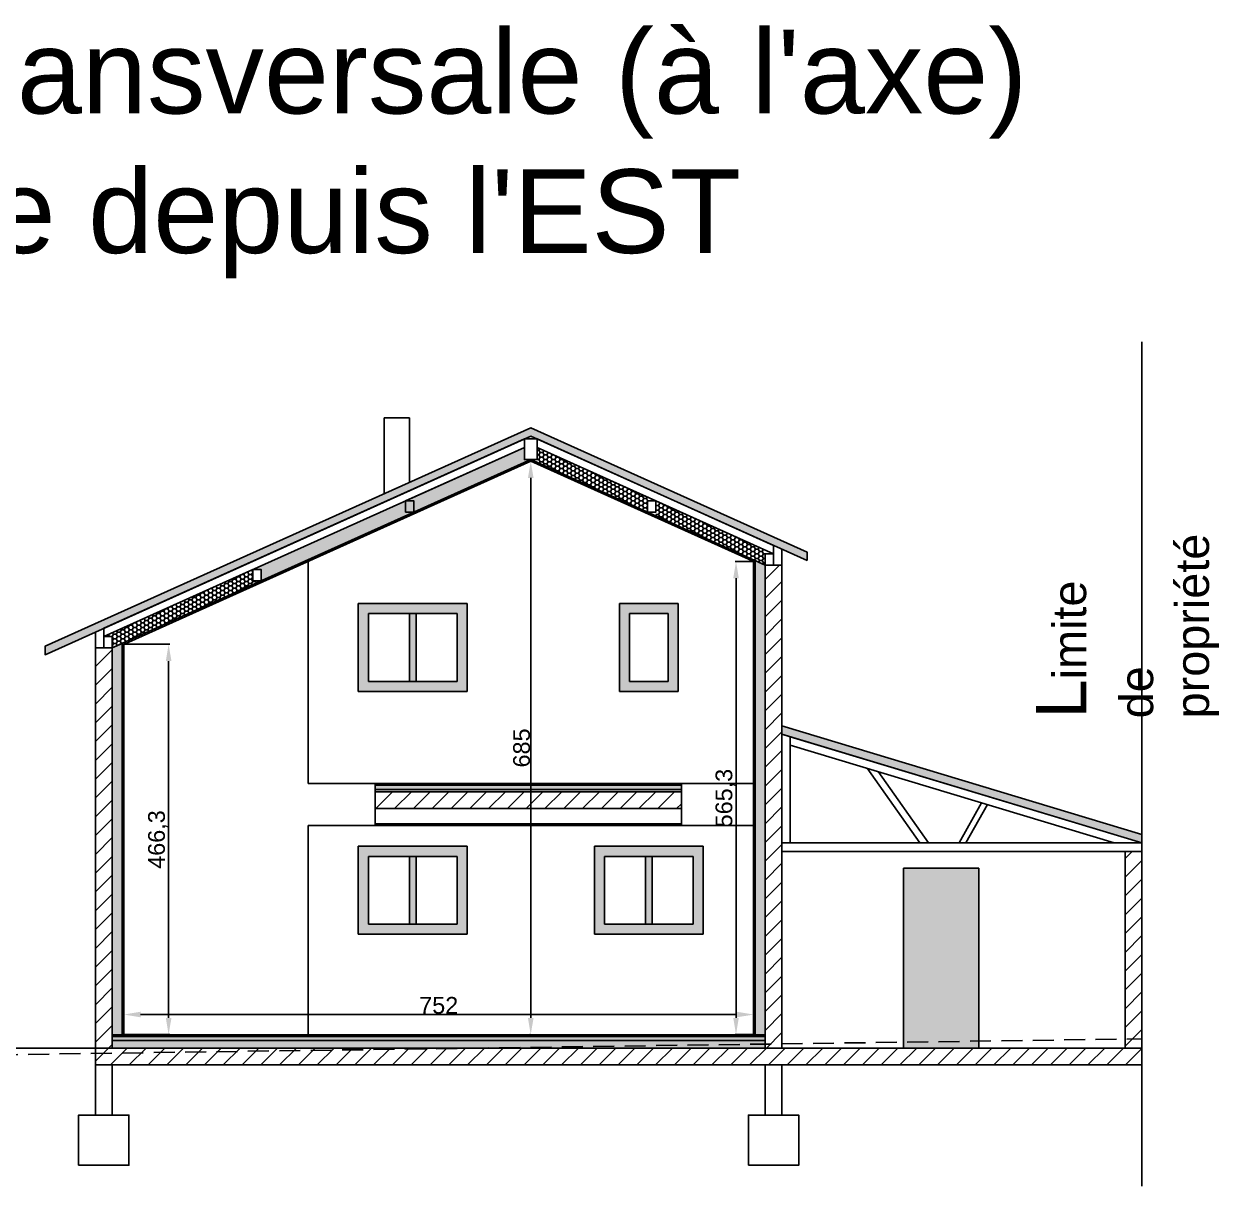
# Model space of a CAD drawing. Header units: millimetres. Extents: x 1328 to 3929, y -965 to 1807.
# Drawn here: x 2429 to 3857, y -965 to 423 of the extents above; entities that cross this region are included whole.
import ezdxf

# ---------------------------------------------------------------- set-up
doc = ezdxf.new("R2010")
doc.units = ezdxf.units.MM
doc.linetypes.add('CACHE', pattern=[0.375, 0.25, -0.125])
for name, color, linetype in [('Charpente', 7, 'Continuous'), ('Limites', 7, 'Continuous'), ('Menuiseries', 7, 'Continuous'), ('Murs', 7, 'Continuous'), ('Structure', 7, 'Continuous'), ('Texte', 7, 'Continuous'), ('Toiture', 7, 'Continuous')]:
    doc.layers.add(name, color=color, linetype=linetype)
doc.layers.add('Débord toiture', color=7, linetype='Continuous', true_color=0x171717)
doc.layers.add('Surf Menuiserie', color=7, linetype='Continuous', true_color=0x171717)
doc.styles.get("Standard").update_dxf_attribs({"font": 'arial.ttf'})
doc.dimstyles.new('ISO-25', dxfattribs={"dimtxt": 2.5, "dimasz": 2.5, "dimexe": 1.25, "dimexo": 0.625, "dimtad": 1, "dimtxsty": 'Standard', "dimcen": 2.5, "dimadec": 0, "dimazin": 0, "dimtfac": 1, "dimtmove": 0, "dimatfit": 3, "dimfxl": 1, "dimarcsym": 0})
pattern_1 = [(0, (-204260.8822, -148703.3178), (4.7625, 2.749630645), [3.175, -6.35]), (120, (-204260.8822, -148703.3178), (-4.76249999, 2.749630663), [3.175, -6.35]), (60, (-204260.8822, -148703.3178), (1e-08, 5.499261308), [-6.35, 3.175])]
pattern_2 = [(45, (-204260.882, -148703.318), (-11.2253202, 11.2253202), [])]

# ---------------------------------------------------------------- blocks, each defined once
blk = doc.blocks.new('*D8')
at = {"color": 0, "lineweight": -2, "transparency": 16777216}
for p, q in [((2549.5, -317.7), (2603.6, -317.7)), ((2602.3, -764), (2602.3, -337.7)), ((2549.5, -784), (2603.6, -784))]:
    blk.add_line(p, q, dxfattribs=at)
at = {"color": 0, "transparency": 16777216}
for points in [[(2599, -337.7), (2605.7, -337.7), (2602.3, -317.7)], [(2599, -764), (2605.7, -764), (2602.3, -784)]]:
    blk.add_solid(points, dxfattribs=at)
at = {"layer": 'Defpoints', "color": 0, "transparency": 16777216}
for p in [(2548.9, -317.7), (2602.3, -317.7), (2548.9, -784)]:
    blk.add_point(p, dxfattribs=at)
at = {"color": 0, "transparency": 16777216, "insert": (2589.7, -550.9), "char_height": 20, "attachment_point": 5, "rotation": 90}
blk.add_mtext('466,3', dxfattribs=at)
blk = doc.blocks.new('*D9')
at = {"color": 0, "lineweight": -2, "transparency": 16777216}
for p, q in [((2548.9, -783.4), (2548.9, -758.7)), ((2568.9, -760), (3280.9, -760)), ((3300.9, -783.4), (3300.9, -758.7))]:
    blk.add_line(p, q, dxfattribs=at)
at = {"color": 0, "transparency": 16777216}
for points in [[(2568.9, -756.6), (2568.9, -763.3), (2548.9, -760)], [(3280.9, -756.6), (3280.9, -763.3), (3300.9, -760)]]:
    blk.add_solid(points, dxfattribs=at)
at = {"layer": 'Defpoints', "color": 0, "transparency": 16777216}
for p in [(3300.9, -760), (2548.9, -784), (3300.9, -784)]:
    blk.add_point(p, dxfattribs=at)
at = {"color": 0, "transparency": 16777216, "insert": (2924.9, -749.1), "char_height": 20, "attachment_point": 5}
blk.add_mtext('752', dxfattribs=at)
blk = doc.blocks.new('*D10')
at = {"color": 0, "lineweight": -2, "transparency": 16777216}
for p, q in [((3300.2, -218.7), (3278.8, -218.7)), ((3280, -764), (3280, -238.7)), ((3300.2, -784), (3278.8, -784))]:
    blk.add_line(p, q, dxfattribs=at)
at = {"color": 0, "transparency": 16777216}
for points in [[(3276.7, -238.7), (3283.3, -238.7), (3280, -218.7)], [(3276.7, -764), (3283.3, -764), (3280, -784)]]:
    blk.add_solid(points, dxfattribs=at)
at = {"layer": 'Defpoints', "color": 0, "transparency": 16777216}
for p in [(3280, -218.7), (3300.9, -218.7), (3300.9, -784)]:
    blk.add_point(p, dxfattribs=at)
at = {"color": 0, "transparency": 16777216, "insert": (3267.4, -501.4), "char_height": 20, "attachment_point": 5, "rotation": 90}
blk.add_mtext('565,3', dxfattribs=at)
blk = doc.blocks.new('*D11')
at = {"color": 0, "lineweight": -2, "transparency": 16777216}
for p, q in [((3034.2, -99), (3033.6, -99)), ((3034.8, -119), (3034.8, -764)), ((3034.2, -784), (3033.6, -784))]:
    blk.add_line(p, q, dxfattribs=at)
at = {"color": 0, "transparency": 16777216}
for points in [[(3031.5, -119), (3038.2, -119), (3034.8, -99)], [(3031.5, -764), (3038.2, -764), (3034.8, -784)]]:
    blk.add_solid(points, dxfattribs=at)
at = {"layer": 'Defpoints', "color": 0, "transparency": 16777216}
for p in [(3034.9, -99), (3034.8, -784), (3034.8, -784)]:
    blk.add_point(p, dxfattribs=at)
at = {"color": 0, "transparency": 16777216, "insert": (3024, -441.5), "char_height": 20, "attachment_point": 5, "rotation": 90}
blk.add_mtext('685', dxfattribs=at)

msp = doc.modelspace()

# ---------------------------------------------------------------- hatches: boundary and pattern name
at = {"layer": 'Charpente'}
h = msp.add_hatch(dxfattribs=at)
h.set_pattern_fill('HONEY', color=256)
h.set_pattern_definition(pattern_1)
h.paths.add_polyline_path([(3034.862, -97.024), (3027.362, -97.024), (3027.362, -82.405), (2885.346, -146.31), (2895.338, -146.31), (2895.338, -159.81)])
h.paths.add_polyline_path([(2895.338, -159.81), (2895.338, -146.31), (2885.346, -146.31), (2734.862, -214.027), (2734.862, -232.025)])
h.paths.add_polyline_path([(2734.862, -214.027), (2702.958, -228.383), (2712.954, -228.383), (2712.954, -241.883), (2734.862, -232.025)])
h = msp.add_hatch(dxfattribs=at)
h.set_pattern_fill('HONEY', color=256)
h.set_pattern_definition(pattern_1)
h.paths.add_polyline_path([(3042.362, -82.404), (3042.362, -100.399), (3174.386, -159.81), (3174.386, -141.813)])
h = msp.add_hatch(dxfattribs=at)
h.set_pattern_fill('HONEY', color=256)
h.set_pattern_definition(pattern_1)
h.paths.add_polyline_path([(3184.386, -146.313), (3184.386, -164.31), (3314.862, -223.024), (3314.862, -205.025)])
h = msp.add_hatch(dxfattribs=at)
h.set_pattern_fill('ANSI31', color=256, scale=5)
h.set_pattern_definition(pattern_2)
h.paths.add_polyline_path([(3334.862, -224.025), (3314.862, -224.025), (3314.862, -800.025), (3334.862, -800.025)])
h.paths.add_polyline_path([(2534.862, -323.025), (2514.862, -323.024), (2514.862, -800.025), (2534.862, -800.025), (2534.862, -791.025), (2534.862, -786.025), (2534.862, -784.025)])
h = msp.add_hatch(dxfattribs=at)
h.set_pattern_fill('HONEY', color=256)
h.set_pattern_definition(pattern_1)
h.paths.add_polyline_path([(2712.954, -241.883), (2702.954, -241.883), (2702.954, -228.385), (2524.862, -308.525), (2534.862, -308.525), (2534.862, -322.024)])
h = msp.add_hatch(dxfattribs=at)
h.set_pattern_fill('HONEY', color=256)
h.set_pattern_definition(pattern_1)
h.paths.add_polyline_path([(3314.862, -223.025), (3302.862, -217.625), (3302.862, -784.025), (3314.862, -784.025)])
h = msp.add_hatch(dxfattribs=at)
h.set_pattern_fill('HONEY', color=256)
h.set_pattern_definition(pattern_1)
h.paths.add_polyline_path([(2546.862, -316.625), (2534.862, -322.025), (2534.862, -784.025), (2546.862, -784.025)])
h = msp.add_hatch(dxfattribs=at)
h.set_pattern_fill('ANSI31', color=256, scale=5)
h.set_pattern_definition([(45, (-204294.882, -148703.318), (-11.2253202, 11.2253202), [])])
h.paths.add_polyline_path([(3214.862, -514.025), (3214.862, -494.025), (2848.862, -494.025), (2848.862, -514.025)])
h = msp.add_hatch(dxfattribs=at)
h.set_pattern_fill('ANSI31', color=256, scale=5)
h.set_pattern_definition(pattern_2)
h.paths.add_polyline_path([(3764.862, -565.025), (3744.862, -565.025), (3744.862, -800.025), (3764.862, -800.025)])
h = msp.add_hatch(dxfattribs=at)
h.set_pattern_fill('ANSI31', color=256, scale=5)
h.set_pattern_definition(pattern_2)
h.paths.add_polyline_path([(2514.862, -820.025), (3764.862, -820.025), (3764.862, -800.025), (2514.862, -800.025)])
at = {"layer": 'Débord toiture', "transparency": 33554687}
h = msp.add_hatch(color=256, dxfattribs=at)
h.dxf.hatch_style = 1
h.paths.add_polyline_path([(3034.862, -69.025), (2454.675, -330.109), (2454.675, -320.109), (3034.862, -59.025), (3364.955, -207.567), (3364.955, -217.567)])
h = msp.add_hatch(color=256, dxfattribs=at)
h.dxf.hatch_style = 1
h.paths.add_polyline_path([(3764.862, -545.025), (3764.862, -555.025), (3334.862, -425.025), (3334.862, -415.025)])
at = {"layer": 'Structure'}
h = msp.add_hatch(color=256, dxfattribs=at)
h.dxf.hatch_style = 1
h.paths.add_polyline_path([(3214.862, -486.025), (2848.862, -486.025), (2848.862, -491.025), (3214.862, -491.025)])
h = msp.add_hatch(dxfattribs=at)
h.set_pattern_fill('HONEY', color=256)
h.set_pattern_definition([(0, (-192478.1985, -151447.6145), (4.7625, 2.749630645), [3.175, -6.35]), (120, (-192478.1985, -151447.6145), (-4.76249999, 2.749630663), [3.175, -6.35]), (60, (-192478.1985, -151447.6145), (1e-08, 5.499261308), [-6.35, 3.175])])
h.paths.add_polyline_path([(3214.862, -491.025), (2848.862, -491.025), (2848.862, -494.025), (3214.862, -494.025)])
h = msp.add_hatch(color=256, dxfattribs=at)
h.dxf.hatch_style = 1
h.paths.add_polyline_path([(3314.862, -786.025), (2534.862, -786.025), (2534.862, -791.025), (3314.862, -791.025)])
h = msp.add_hatch(dxfattribs=at)
h.set_pattern_fill('HONEY', color=256)
h.set_pattern_definition(pattern_1)
h.paths.add_polyline_path([(3314.862, -791.025), (2534.862, -791.025), (2534.862, -800.025), (3314.862, -800.025)])
at = {"layer": 'Surf Menuiserie', "transparency": 33554687}
h = msp.add_hatch(color=256, dxfattribs=at)
h.dxf.hatch_style = 1
h.paths.add_polyline_path([(3140.862, -269.025), (3210.862, -269.025), (3210.862, -374.025), (3140.862, -374.025)])
h.paths.add_polyline_path([(3152.862, -362.025), (3198.862, -362.025), (3198.862, -281.025), (3152.862, -281.025)], flags=16)
h.paths.add_polyline_path([(2828.862, -269.025), (2958.862, -269.025), (2958.862, -374.025), (2828.862, -374.025)])
h.paths.add_polyline_path([(2840.862, -281.025), (2840.862, -362.025), (2946.862, -362.025), (2946.862, -281.025)], flags=16)
h.paths.add_polyline_path([(2889.862, -281.025), (2897.862, -281.025), (2897.862, -362.025), (2889.862, -362.025)], flags=0)
h.paths.add_polyline_path([(3110.862, -559.025), (3240.862, -559.025), (3240.862, -664.025), (3110.862, -664.025)])
h.paths.add_polyline_path([(3228.862, -652.025), (3228.862, -571.025), (3122.862, -571.025), (3122.862, -652.025)], flags=16)
h.paths.add_polyline_path([(3171.862, -571.025), (3179.862, -571.025), (3179.862, -652.025), (3171.862, -652.025)], flags=0)
h.paths.add_polyline_path([(2828.862, -559.025), (2958.862, -559.025), (2958.862, -664.025), (2828.862, -664.025)])
h.paths.add_polyline_path([(2840.862, -571.025), (2840.862, -652.025), (2946.862, -652.025), (2946.862, -571.025)], flags=16)
h.paths.add_polyline_path([(2889.862, -571.025), (2897.862, -571.025), (2897.862, -652.025), (2889.862, -652.025)], flags=0)
h = msp.add_hatch(color=256, dxfattribs=at)
h.dxf.hatch_style = 1
h.paths.add_polyline_path([(2897.862, -362.025), (2889.862, -362.025), (2889.862, -281.025), (2897.862, -281.025)])
h = msp.add_hatch(color=256, dxfattribs=at)
h.dxf.hatch_style = 1
h.paths.add_polyline_path([(3171.862, -571.025), (3179.862, -571.025), (3179.862, -652.025), (3171.862, -652.025)])
h.paths.add_polyline_path([(2897.862, -652.025), (2889.862, -652.025), (2889.862, -571.025), (2897.862, -571.025)])
h = msp.add_hatch(color=256, dxfattribs=at)
h.dxf.hatch_style = 1
h.paths.add_polyline_path([(3569.862, -585.025), (3479.862, -585.025), (3479.862, -800.025), (3569.862, -800.025)])

# ---------------------------------------------------------------- linework, layer by layer
at = {"linetype": 'CACHE', "ltscale": 100}
msp.add_line((1534.675, -820.025), (3764.862, -789.025), dxfattribs=at)
msp.add_line((3764.862, -800.025), (3764.862, -789.025))
at = {"layer": 'Charpente'}
for p, q in [((2524.862, -298.525), (3027.362, -72.404)), ((2524.862, -308.525), (3027.362, -82.404)), ((3324.862, -199.524), (3042.362, -72.404)), ((3042.362, -72.404), (3042.362, -82.404)), ((3042.362, -82.404), (3324.862, -209.524)), ((3034.862, -97.025), (2534.862, -322.025)), ((2546.862, -318.625), (3034.862, -99.025)), ((3314.862, -223.025), (3034.862, -97.025)), ((3034.862, -97.025), (3034.862, -99.025)), ((3034.862, -99.025), (3034.862, -97.025)), ((3302.862, -219.625), (3034.862, -99.025)), ((3324.862, -209.524), (3324.862, -199.524)), ((3314.862, -223.025), (3314.862, -225.025)), ((2524.862, -308.525), (2524.862, -298.525)), ((2534.862, -322.025), (2534.862, -324.025)), ((3499.546, -555.025), (3436.452, -465.738)), ((3509.947, -555.025), (3449.679, -469.737)), ((2768.862, -484.025), (2848.862, -484.025)), ((3214.862, -484.025), (3300.862, -484.025)), ((3546.475, -555.025), (3573.303, -507.111)), ((3554.568, -555.025), (3580.224, -509.204)), ((2768.862, -534.025), (2768.862, -784.025)), ((2848.862, -534.025), (2768.862, -534.025)), ((3214.862, -534.025), (3300.862, -534.025))]:
    msp.add_line(p, q, dxfattribs=at)
for points in [[(3027.362, -82.405), (3027.362, -97.024), (3034.862, -97.024), (2895.338, -159.81), (2895.338, -146.31), (2885.346, -146.31), (3027.362, -82.404)], [(3034.862, -97.024), (3042.362, -97.024), (3042.362, -82.404), (3184.386, -146.31), (3174.386, -146.31), (3174.386, -159.81), (3034.862, -97.024), (3042.362, -97.024)], [(3174.386, -159.81), (3184.386, -159.81), (3184.38, -146.31), (3324.862, -209.524), (3314.862, -209.524), (3314.862, -223.024), (3174.386, -159.81)], [(2524.862, -308.525), (2702.954, -228.383), (2702.954, -241.883), (2712.954, -241.883), (2534.862, -322.025), (2534.862, -308.525), (2524.862, -308.525)], [(3344.862, -428.048), (3344.862, -438.048), (3731.785, -555.025), (3764.862, -555.025), (3344.862, -428.048)]]:
    msp.add_lwpolyline(points, dxfattribs=at)
for points in [[(3027.362, -97.024), (3042.362, -97.024), (3042.362, -72.404), (3027.362, -72.404)], [(2885.338, -159.81), (2895.338, -159.81), (2895.338, -146.31), (2885.338, -146.31)], [(3174.386, -159.81), (3184.386, -159.81), (3184.386, -146.31), (3174.386, -146.31)], [(3314.862, -223.024), (3324.862, -223.024), (3324.862, -209.524), (3314.862, -209.524)], [(2702.954, -241.883), (2712.954, -241.883), (2712.954, -228.383), (2702.954, -228.383)], [(3302.862, -784.025), (3300.86, -784.025), (3300.86, -218.723), (3302.862, -219.625)], [(3314.862, -784.025), (3302.862, -784.025), (3302.862, -217.625), (3314.862, -223.025)], [(3314.862, -800.025), (3334.862, -800.025), (3334.862, -223.025), (3314.862, -223.025)], [(2524.862, -322.025), (2534.862, -322.025), (2534.862, -308.525), (2524.862, -308.525)], [(2514.862, -800.025), (2534.862, -800.025), (2534.862, -322.025), (2514.862, -322.024)], [(2534.862, -784.025), (2546.862, -784.025), (2546.862, -316.624), (2534.862, -322.025)], [(2546.862, -784.025), (2548.86, -784.025), (2548.86, -317.726), (2546.862, -318.625)], [(3334.862, -555.025), (3344.862, -555.025), (3344.862, -428.048), (3334.862, -425.025)], [(2848.862, -486.025), (3214.862, -486.025), (3214.862, -484.025), (2848.862, -484.025)], [(2848.862, -491.025), (3214.862, -491.025), (3214.862, -486.025), (2848.862, -486.025)], [(2848.862, -494.025), (3214.862, -494.025), (3214.862, -491.025), (2848.862, -491.025)], [(2848.862, -514.025), (3214.862, -514.025), (3214.862, -494.025), (2848.862, -494.025)], [(2848.862, -532.025), (3214.862, -532.025), (3214.862, -514.025), (2848.862, -514.025)], [(3214.862, -534.025), (2848.862, -534.025), (2848.862, -532.025), (3214.862, -532.025)], [(3764.862, -565.025), (3334.862, -565.025), (3334.862, -555.025), (3764.862, -555.025)], [(3764.862, -800.025), (3744.862, -800.025), (3744.862, -565.025), (3764.862, -565.025)], [(2534.862, -786.025), (3314.862, -786.025), (3314.862, -784.025), (2534.862, -784.025)], [(2534.862, -791.025), (3314.862, -791.025), (3314.862, -786.025), (2534.862, -786.025)], [(2534.862, -800.025), (3314.862, -800.025), (3314.862, -791.025), (2534.862, -791.025)], [(2514.862, -800.025), (3764.862, -800.025), (3764.862, -820.025), (2514.862, -820.025)]]:
    msp.add_lwpolyline(points, close=True, dxfattribs=at)
at = {"layer": 'Limites'}
for p, q in [((3764.862, -964.911), (3764.862, 43.527)), ((3764.862, -800.025), (1828.961, -800.025))]:
    msp.add_line(p, q, dxfattribs=at)
at = {"layer": 'Menuiseries'}
for p, q in [((2958.862, -269.025), (2828.862, -269.025)), ((2828.862, -269.025), (2828.862, -374.025)), ((2958.862, -374.025), (2958.862, -269.025)), ((2840.862, -281.025), (2840.862, -362.025)), ((2840.862, -281.025), (2946.862, -281.025)), ((2889.862, -281.025), (2889.862, -362.025)), ((2897.862, -362.025), (2897.862, -281.025)), ((2946.862, -362.025), (2946.862, -281.025)), ((3152.862, -362.025), (3152.862, -281.025)), ((3198.862, -281.025), (3198.862, -362.025)), ((2454.675, -330.109), (2454.675, -320.109)), ((2840.862, -362.025), (2946.862, -362.025)), ((2889.862, -362.025), (2897.862, -362.025)), ((3198.862, -362.025), (3152.862, -362.025)), ((2828.862, -374.025), (2958.862, -374.025)), ((2958.862, -559.025), (2828.862, -559.025)), ((2828.862, -559.025), (2828.862, -664.025)), ((2958.862, -664.025), (2958.862, -559.025)), ((3110.862, -559.025), (3110.862, -664.025)), ((3240.862, -559.025), (3110.862, -559.025)), ((3240.862, -559.025), (3175.862, -559.025)), ((3240.862, -664.025), (3240.862, -559.025)), ((2840.862, -571.025), (2840.862, -652.025)), ((2840.862, -571.025), (2946.862, -571.025)), ((2889.862, -571.025), (2889.862, -652.025)), ((2897.862, -652.025), (2897.862, -571.025)), ((2946.862, -652.025), (2946.862, -571.025)), ((3122.862, -571.025), (3122.862, -652.025)), ((3122.862, -571.025), (3228.862, -571.025)), ((3171.862, -571.025), (3171.862, -652.025)), ((3179.862, -652.025), (3179.862, -571.025)), ((3228.862, -652.025), (3228.862, -571.025)), ((3479.862, -800.025), (3479.862, -585.025)), ((3479.862, -585.025), (3569.862, -585.025)), ((3569.862, -585.025), (3569.862, -800.025)), ((2840.862, -652.025), (2946.862, -652.025)), ((2889.862, -652.025), (2897.862, -652.025)), ((3122.862, -652.025), (3228.862, -652.025)), ((3171.862, -652.025), (3179.862, -652.025)), ((2828.862, -664.025), (2958.862, -664.025)), ((3110.862, -664.025), (3240.862, -664.025)), ((3569.862, -800.025), (3479.862, -800.025))]:
    msp.add_line(p, q, dxfattribs=at)
for points in [[(3210.862, -269.025), (3210.862, -374.025), (3140.862, -374.025), (3140.862, -269.025), (3210.862, -269.025)], [(3198.862, -281.025), (3198.862, -281.025), (3152.862, -281.025)]]:
    msp.add_lwpolyline(points, dxfattribs=at)
at = {"layer": 'Murs'}
for p, q in [((3334.862, -800.025), (3334.862, -204.025)), ((2768.862, -218.725), (2768.862, -484.025)), ((2514.862, -800.025), (2514.862, -303.025)), ((3334.862, -437.025), (3334.862, -427.025)), ((3334.862, -800.025), (3334.862, -437.025)), ((3764.862, -567.025), (3764.862, -557.025)), ((3764.862, -800.025), (3764.862, -567.025)), ((3764.862, -800.025), (2514.862, -800.025))]:
    msp.add_line(p, q, dxfattribs=at)
at = {"layer": 'Structure'}
for p, q in [((2514.862, -820.025), (2514.862, -880.025)), ((2534.862, -880.025), (2534.862, -820.025)), ((3314.862, -820.025), (3314.862, -880.025)), ((3334.862, -880.025), (3334.862, -820.025))]:
    msp.add_line(p, q, dxfattribs=at)
for points in [[(2494.862, -940.025), (2494.862, -880.025), (2534.862, -880.025)], [(2534.862, -880.025), (2554.862, -880.025), (2554.862, -940.025), (2494.862, -940.025)], [(3294.862, -940.025), (3294.862, -880.025), (3334.862, -880.025)], [(3334.862, -880.025), (3354.862, -880.025), (3354.862, -940.025), (3294.862, -940.025)]]:
    msp.add_lwpolyline(points, dxfattribs=at)
at = {"layer": 'Toiture'}
for p, q in [((2859.862, -47.025), (2859.862, -137.775)), ((2859.862, -47.025), (2889.862, -47.025)), ((2889.862, -47.025), (2889.862, -124.275)), ((3034.862, -59.025), (2454.675, -320.109)), ((2454.675, -330.109), (3034.862, -69.025)), ((3034.862, -59.025), (3364.955, -207.567)), ((3034.862, -69.025), (3364.955, -217.567)), ((3364.955, -207.567), (3364.955, -217.567)), ((3764.862, -545.025), (3334.862, -415.025)), ((3764.862, -555.025), (3334.862, -425.025))]:
    msp.add_line(p, q, dxfattribs=at)
msp.add_lwpolyline([(3364.955, -217.567), (3364.955, -207.567), (3034.862, -59.025), (2454.675, -320.109), (2454.675, -330.109), (3034.862, -69.025), (3364.955, -217.567)], dxfattribs=at)

# ---------------------------------------------------------------- texts
at = {"layer": 'Structure', "insert": (1694.353, 416.399), "char_height": 100, "attachment_point": 1}
msp.add_mtext_dynamic_manual_height_columns("\\pi191.06143;Coupe transversale (à l'axe)\\P\\pi524.48571;Vue depuis l'EST", width=2112.81863, gutter_width=22.959, heights=[348.31], dxfattribs=at)
at = {"layer": 'Texte'}
note = msp.add_mtext_dynamic_manual_height_columns('L{\\H0.66667x;imite }', width=8.45174, gutter_width=12.5, heights=[0.882, 0], dxfattribs=dict(at, insert=(3856.969, -427.065), char_height=60, attachment_point=7, rotation=90))
for column, words in zip(note.columns.linked_columns, ['{\\H0.66667x;de propriété}']):
    column.text = words

# ---------------------------------------------------------------- dimensions: what is measured, and where the dimension line sits
for base, p1, p2, picture, middle in [((3034.847, -784.025), (3034.862, -99.025), (3034.847, -784.025), '*D11', (3024.011, -441.525)), ((2602.341, -317.726), (2548.86, -784.025), (2548.86, -317.726), '*D8', (2589.697, -550.875))]:
    dim = msp.add_linear_dim(base=base, p1=p1, p2=p2, angle=90, dimstyle='ISO-25', override={"dimtxt": 20, "dimasz": 20})
    dim.commit()
    dim.dimension.update_dxf_attribs({"geometry": picture, "text_midpoint": middle})
dim = msp.add_linear_dim(base=(3280.009, -218.723), p1=(3300.86, -784.025), p2=(3300.86, -218.723), angle=90, dimstyle='ISO-25', override={"dimtxt": 20, "dimasz": 20})
dim.commit()
dim.dimension.update_dxf_attribs({"geometry": '*D10', "text_midpoint": (3280.009, -501.374), "dimtype": 160})
dim = msp.add_linear_dim(base=(3300.86, -759.952), p1=(2548.86, -784.025), p2=(3300.86, -784.025), dimstyle='ISO-25', override={"dimtxt": 20, "dimasz": 20})
dim.commit()
dim.dimension.update_dxf_attribs({"geometry": '*D9', "text_midpoint": (2924.86, -749.116)})

doc.saveas('drawing.dxf')
